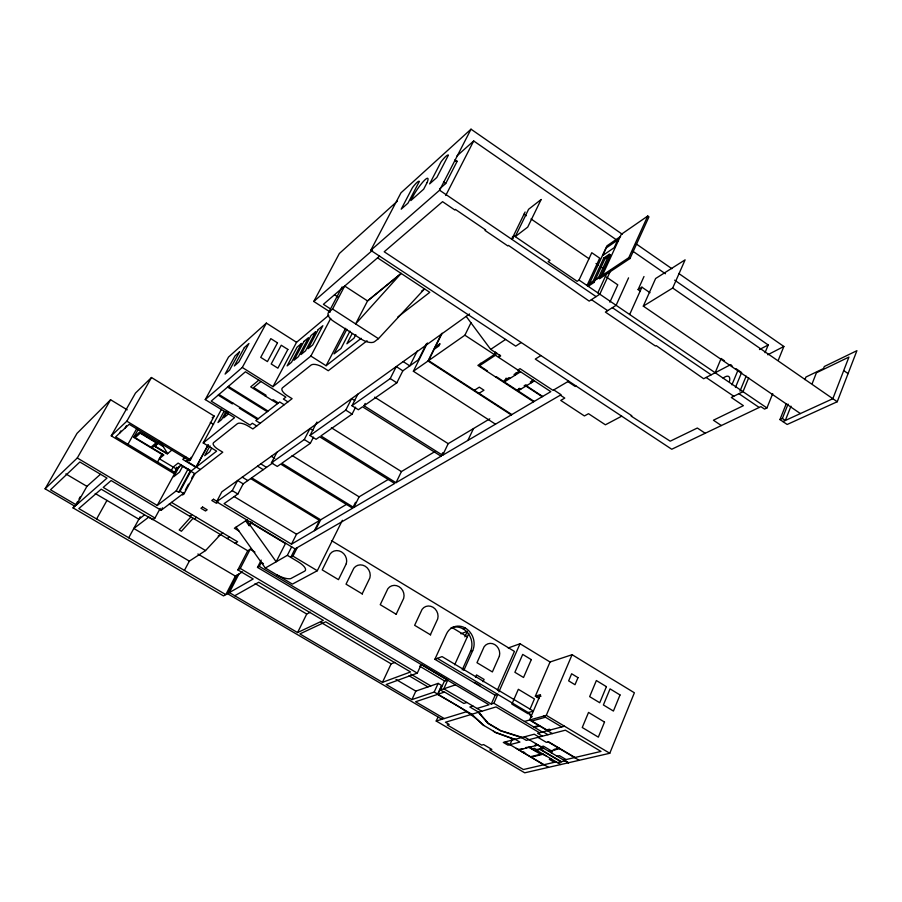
<?xml version="1.0" encoding="UTF-8"?>
<svg xmlns="http://www.w3.org/2000/svg" width="902" height="902" viewBox="0 0 902 902"><rect width="100%" height="100%" fill="white"/><g stroke="black" fill="none" stroke-linecap="round" stroke-linejoin="round"><path stroke-width="1.35" d="M786.172 403.938L779.948 419.577L787.164 424.481L837.236 401.74L856.9 350.686L824.315 366.505L823.515 368.535L805.926 377.047L804.911 379.618M812.274 383.373L816.423 372.797L848.929 357.079L832.839 398.707L782.891 421.584M790.986 406.171L785.315 420.467L782.361 418.46L779.948 419.577M782.361 418.46L788.066 404.107M540.907 355.546L535.292 359.075L671.742 449.252L760.916 406.644L764.546 409.102L766.937 407.963L772.721 393.61M778.358 360.067L783.861 346.469L678.811 273.509M437.944 717.191L436.207 721.036L524.738 772.811L609.775 753.271L634.377 692.781L572.093 654.705L550.051 661.989L535.348 696.175L539.295 698.543M765.031 352.716L768.2 344.97L674.651 280.161M748.683 377.837L743 391.671L731.319 397.478L743.395 405.663L713.414 420.219L721.352 425.541M739.956 391.186L746.146 376.134M731.917 384.838L737.813 370.609M735.434 387.499L741.624 372.515L735.908 368.614M715.162 372.718L720.969 358.872M524.468 721.453L546.296 715.342L572.093 654.705M531.706 716.718L528.369 712.546L528.065 713.741L511.896 704.112L518.346 689.297L534.424 698.937L530.072 709.062M509.957 744.657L512.562 738.625M643.306 306.128L672.689 288.031L685.103 259.855L655.619 278.515L643.306 306.128L800.39 413.567M491.263 704.079L495.164 695.216L497.791 694.382L493.879 703.278L491.263 704.079L259.269 566.355L257.487 567.392L489.031 704.766L477.023 708.453M497.43 690.064L514.433 651.413L331.474 540.602M498.896 691.857L520.026 643.746L550.051 661.989M483.066 681.709L484.081 679.42L476.527 674.91L475.501 677.199M463.842 670.333L472.671 650.714A16.766 14.939 69.8 0 0 465.511 628.175A15.762 14.037 69.7 0 0 446.501 633.88L434.865 659.294L495.164 695.216M640.364 291.12L638.12 289.576L643.983 276.531M629.664 314.516L641.92 287.174L649.97 292.71M462.207 669.87L470.483 651.515A16.732 14.906 69.8 0 0 463.346 629.032A15.729 14.015 69.7 0 0 450.786 628.142M438.113 693.153L441.484 685.745M437.932 694.258L441.867 685.588L438.147 683.378L415.833 691.112L411.932 699.602L386.169 684.505L417.276 673.129L421.313 664.357L447.753 680.04L443.795 688.812L481.758 711.261M444.145 692.184L440.39 689.962L444.359 681.224L447.753 680.04M464.846 636.835L467.349 631.31L460.911 633.813M628.559 277.85L616.122 305.304L605.377 312.081L655.45 346.041L656.194 345.613L703.673 378.739L730.812 364.566M454.676 664.774L468.848 633.452M525.099 212.004L511.761 239.278L513.441 237.993L512.235 237.181L514.027 235.805L550.006 260.295L548.157 261.614L577.145 281.334L579.028 280.06L591.768 252.718L599.706 258.164L587.033 285.506L628.784 257.69L647.749 216.029L648.944 216.863L629.991 258.524L599.559 278.763L598.376 277.951L609.29 254.263L610.462 255.074L600.134 277.512M609.887 302.181L617.78 284.84L606.324 277.004M411.932 699.602L434.2 692.059L438.147 683.378M602.457 275.234L621.275 234.34L647.749 216.029M597.834 292.846L607.069 272.754M610.688 270.487L599.807 294.199L589.198 301.11L508.48 245.423L507.815 245.93L485.028 230.472L485.682 229.965L455.397 209.422L454.766 209.952L442.566 201.676L384.207 251.771L631.817 415.754L631.152 416.104L670.22 441.179L697.347 428.022L705.206 433.264M609.29 254.263L603.776 258.017L592.873 281.616L594.057 282.416L604.949 258.829L610.462 255.074M430.378 634.76L437.729 618.84A9.685 8.67 67.6 0 0 433.073 607.283A9.685 8.67 67.6 0 0 422.068 609.391L414.638 625.312L430.649 634.918M532.518 380.227L531.346 382.752L530.275 382.053L533.353 380.182M534.176 401.424L518.007 390.859L519.202 388.322M382.471 682.34L410.557 671.956L325.678 621.805L299.859 633.914L382.471 682.34L391.13 663.849L394.986 662.361M516.305 372.673L515.121 375.187L514.05 374.477L519.496 371.072M520.77 389.179L519.71 388.491L516.947 390.171L504.331 381.929L506.135 378.118M396.17 614.239L403.701 598.308A9.73 8.783 65.5 0 0 399.022 586.683A9.73 8.783 65.5 0 0 387.849 588.747L380.238 604.69L396.44 614.409M467.867 440.424L473.516 428.54M486.753 371.196L487.328 370.823L479.526 365.727L495.423 355.264L496.63 352.75M499.764 354.836L498.569 357.327L500.678 355.952L490.677 349.378L466.176 316.377M355.591 407.208L352.096 414.108L320.909 435.925L396.001 482.694L441.044 456.198L442.713 452.714M365.186 403.442L364.013 405.765L442.623 455.273L448.193 443.66L489.775 418.832M533.578 401.773L477.88 365.4L494.341 354.554L495.548 352.028M479.526 365.727L480.721 363.235M362.164 593.854L369.865 577.9A9.798 8.885 63.1 0 0 365.175 566.219A9.798 8.885 63.1 0 0 353.821 568.226L346.03 584.18L362.424 594.012M396.001 482.694L401.424 471.577L434.719 451.699M495.491 424.177L413.364 371.252L464.891 335.206L471.058 322.6M238.94 574.01L229.356 592.591L297.57 632.573L306.736 614.025L310.446 612.21M236.099 527.095L265.323 568.034L292.395 584.113L317.312 570.729L342.377 520.296M272.855 462.861L243.19 483.867L237.846 494.014L224.057 503.654L291.481 544.165L352.614 508.209L355.546 502.29M313.479 437.199L310.333 443.31L281.796 463.278L353.832 507.488L359.109 496.833L388.04 479.571M441.653 333.503L428.033 360.98L511.254 414.909M442.115 333.266L428.574 360.62L511.817 414.57M418.517 359.718L426.511 343.651M413.364 371.252L427.435 342.985M364.013 405.765L396.835 382.809L402.844 370.812L419.43 359.064M417.231 351.013L409.812 365.874L403.194 361.601M441.044 456.198L362.548 406.791L358.342 409.733L351.983 405.72L390.228 378.581L396.26 366.584L402.844 370.812M314.403 530.68L319.545 520.454L250.655 478.579M315.508 530.026L320.661 519.789L251.692 477.846M297.254 547.627L295.044 548.878L290.76 557.368L292.947 556.139L297.254 547.627L561.112 394.726L553.772 389.901M291.481 544.165L296.532 534.198L347.09 504.015M265.323 568.034L287.355 555.339L291.65 546.837M351.983 405.72L357.868 394.151M259.269 566.355L261.298 562.386L263.418 563.649M353.832 507.488L394.659 483.483L319.658 436.793L316.083 439.297L309.995 435.508L345.77 410.117L351.633 398.628L354.779 400.623M445.746 195.486L473.697 140.96L618.062 240.958M257.487 567.392L261.208 560.108M309.995 435.508L316.94 422.035M521.232 342.523L515.707 346.131L370.767 250.328L439.59 190.221L471.024 129.189L622.256 234.227M439.477 188.992L445.723 183.523L457.134 161.345L454.935 159.823M355.839 334.597L353.979 338.194L346.864 343.797L352.028 333.83M352.614 508.209L280.669 464.068L277.275 466.435L271.434 462.861L304.278 439.556L309.972 428.54L312.983 430.423M74.426 505.492L73.062 507.894L223.538 595.918L253.191 578.971L237.846 569.906L247.734 550.772L250.181 549.262L254.928 552.092M242.548 571.891L235.377 576.107L225.816 594.621L78.835 508.57L101.204 489.166L152.81 519.653L154.986 518.019L160.218 508.401M237.846 569.906L240.282 568.452L250.181 549.262M237.068 575.115L227.496 593.663L441.946 719.266M349.965 331.113L340.956 348.454L334.044 353.888L346.853 329.286M245.671 520.815L249.144 525.686L251.083 521.954M252.041 522.405L249.144 525.686M271.434 462.861L276.982 452.24M77.64 501.456L74.911 506.27L45.1 488.816L77.279 457.99L157.23 505.458L176.262 490.846L178.686 492.3L180.005 491.297L190.841 471.272L216.638 451.147L203.209 442.961L234.576 417.66L205.25 399.575L242.288 367.475L272.956 386.676L310.874 356.065L326.084 365.727L345.579 328.305M310.874 356.065L330.696 318.417M370.767 250.328L400.984 192.802L471.024 129.189M295.044 548.878L216.581 501.771L232.265 490.643L237.621 480.495L243.19 483.867M421.448 291.301L424.549 288.888L378.457 338.667L374.477 341.711A11.027 4.95 27.6 0 1 361.296 339.163L333.932 321.54A11.106 4.984 28.1 0 1 328.779 312.227L342.151 286.892M328.779 312.227L332.579 309.025L344.699 286.035L367.554 300.93L401.153 273.43L355.625 323.919L367.554 300.93L401.153 273.43M216.581 501.771L221.869 491.804L469.536 313.964M184.436 570.391L189.352 561.112L205.555 550.558L220.494 534.548M272.956 386.676L296.555 342.309L328.734 315.305M330.267 312.092L313.783 301.46L339.355 253.496L397.421 201.09M211.632 448.215L209.715 451.755L204.686 455.713L210.019 445.836M178.686 492.3L190.547 470.404M224.023 411.38L217.98 422.531L221.621 419.554L226.019 411.425M207.922 445.092L195.892 467.326L182.734 459.377L185.778 456.908M196.275 467.033L208.294 444.787M226.83 412.034L223.685 417.863L227.383 414.83L228.646 412.496M154.986 518.019L103.223 487.407L111.126 480.552L161.176 510.25L182.159 494.375L182.768 494.736L184.042 492.391M185.316 490.034L188.484 484.16M191.664 478.274L192.938 475.929M182.768 494.736L184.087 493.744L194.9 473.719L181.054 465.376M161.176 510.25L162.495 507.815M181.426 465.082L176.465 469.051L174.661 472.355L115.648 436.884L129.155 424.278L189.319 460.663L191.156 457.291M189.319 460.663L190.514 459.716L214.202 416.081L151.491 377.521L135.469 393.092L111.25 435.846L173.522 473.268L174.661 472.355M242.288 367.475L266.361 323.096L296.555 342.309M176.262 490.846L188.135 468.939M203.209 442.961L221.497 409.226M175.518 469.604L176.848 467.157M157.23 505.458L177.705 467.89M179.464 466.131L173.68 476.741L179.509 472.129L182.745 466.187M128.715 537.772L140.216 516.767M205.25 399.575L228.533 357.045L266.361 323.096M171.38 470.382L173.184 467.078L178.122 463.098L191.213 470.991M157.523 462.049L161.977 453.977M171.854 450.098L167.231 453.954L155.336 446.772L157.196 443.423M155.336 446.772L158.696 441.044M96.604 518.977L106.966 500.407M127.949 444.269L137.251 427.695M163.476 455.284L133.767 437.38L138.491 428.946M79.004 499.043L80.357 496.63M76.411 504.951L107 478.105L79.85 461.993L50.501 489.775L76.411 504.951L86.93 486.347L100.37 474.339M119.526 433.253L120.879 430.874M111.25 435.846L126.832 421.189L151.491 377.521M125.141 428.022L126.438 425.71M77.279 457.99L110.585 399.744L127.205 409.835M45.1 488.816L77.02 433.366L110.585 399.744M190.897 516.936L179.205 529.925L181.426 531.233L193.129 518.267M133.767 437.38L139.483 432.205L163.273 446.569M457.043 155.843L473.697 140.96M73.062 507.894L74.911 506.27M313.783 301.46L372.582 250.204M151.683 448.181L157.546 443.107M379.618 256.067L323.401 304.312L330.38 308.822M212.184 417.761L214.202 416.081M258.806 380.159L250.7 386.89L277.523 403.622M233.088 403.217L232.299 403.859L218.194 395.132M260.926 381.49L253.62 387.522L266.079 395.29L265.233 395.967M240.157 407.591L239.368 408.234L257.352 419.362M186.049 461.384L188.315 459.569M272.438 400.454L273.283 399.789L278.368 402.968M326.084 365.727L361.206 338.318M193.569 474.756L222.771 452.195L218.566 449.636A9.11 3.371 27.9 0 1 213.56 442.668L237.44 423.658A9.403 3.608 27.9 0 1 248.524 426.263L252.876 428.946L292.101 398.661L287.546 395.809A9.967 4.07 27.8 0 1 282.439 387.849L311.111 365.039A10.317 4.375 27.7 0 1 323.525 367.723L328.26 370.733L367.058 340.764M397.748 317.064L429.769 292.338L377.555 257.848M144.41 514.963L138.874 519.225L95.195 493.473M189.758 516.26L192.036 514.625M435.271 347.078L440.018 343.707L438.924 345.94L434.178 349.3M194.257 518.943L196.546 517.32M620.553 236.471L606.922 245.874L588.205 286.306L594.057 282.416M490.677 349.378L505.594 339.434M586.92 285.427L601.51 275.865M218.205 536.059L222.862 532.992M247.452 519.653L234.373 528.234L238.883 530.928M227.169 538.528L229.548 536.972M474.373 390.295L479.3 387.172L483.968 390.205L479.03 393.317M495.829 377.126L496.404 376.754L503.271 381.242L508.999 377.645L510.058 378.344M235.219 543.32L237.632 541.786L171.493 502.391M638.12 289.576L641.92 287.174M517.883 370.012L520.014 368.67L553.005 390.352L568.677 381.14M504.331 381.929L520.567 371.782M518.007 390.859L525.945 386.045L542.215 396.7M534.424 380.881L526.362 385.785L542.632 396.452M442.623 455.273L550.806 391.648L495.423 355.264M576.096 386.045L575.296 386.507L567.877 381.602M234.734 595.748L258.727 582.241L323.333 620.407L297.57 632.573M621.703 416.183L605.4 424.797L588.521 413.702L584.406 415.946L560.74 400.409L564.776 398.086L560.334 395.177M759.473 349.548L768.2 344.97M767.771 354.779L783.861 346.469M463.346 629.032L465.511 628.175M434.865 659.294L442.059 656.6L533.375 711.103L528.29 712.569L437.357 658.359M470.483 651.515L472.671 650.714M508.221 647.974L520.026 643.746M440.39 689.962L455.465 684.855M466.886 702.466L463.842 703.436L444.562 692.037L415.596 701.756L444.269 718.556M472.93 706.041L469.863 706.999L478.669 712.197L488.253 723.235L500.903 730.688L522.235 737.408M436.207 721.036L466.808 711.633M477.925 711.757L487.858 723.348L500.497 730.8L521.706 737.554M535.348 696.175L540.445 694.641L529.542 720.033L552.34 733.585M537.197 697.291L541.02 696.141M484.002 725.558C470.912 712.772 453.65 703.695 437.56 694.393M493.349 731.06L494.95 732.345L514.49 739.46M545.439 717.237L531.842 721.025L546.77 729.91L549.408 729.211L550.57 729.898M533.736 726.956L538.844 725.558M534.48 727.395L539.588 726.009M564.483 726.211L537.626 733.326L542.429 736.179M516.305 748.389L543.635 764.806L523.397 769.53L489.865 749.9L491.815 749.393L483.607 744.59L481.668 745.108L447.245 724.949L449.117 724.385L445.464 722.243L496.055 706.931L539.633 732.796M535.529 743.473L537.028 744.714M518.188 749.494L522.878 748.908M537.445 744.601L534.886 745.255L535.619 745.683M518.909 749.923L538.167 745.029M521.649 751.535L524.817 752.561L523.814 752.809M532.146 748.897L534.401 748.322L537.31 750.047M541.042 746.732L543.399 746.146L552.633 751.614L550.682 752.088L551.708 753.035M536.566 749.607L543.128 747.961M543.883 748.412L535.055 750.611L529.384 747.262M559.24 748.13L554.144 749.382L554.877 749.821M548.788 751.31L559.973 748.57M530.477 756.722L542.53 753.779M531.188 757.15L543.252 754.207M545.902 755.775L542.835 754.309M557.064 756.203L559.443 755.639L566.084 759.563M551.223 758.909L549.318 759.36L554.313 762.314M544.041 764.704L556.23 761.863M563.694 760.127L600.98 751.422L565.396 730.18L526.317 740.384L521.57 737.588M557.492 762.607L564.956 760.882M479.965 714.373L480.698 714.531M486.099 721.352L486.742 721.487M514.963 739.336L495.345 732.232L482.75 724.825L471.847 714.26L434.2 692.059M505.278 741.906L548.517 767.343M395.978 679.443L415.833 691.112M189.352 561.112L133.812 528.471L148.83 517.049L205.555 550.558M540.411 749.28L561.427 761.694M539.994 749.382L561.01 761.795M410.681 674.042L430.806 685.926M531.977 746.608L525.719 747.578L526.441 748.006M255.097 583.549L306.736 614.025M321.089 622.504L391.13 663.849M536.532 750.238L560.751 764.535M409.046 675.778L427.931 686.918M65.869 473.922L86.93 486.347M515.177 739.279L519.89 742.064L507.995 745.165L503.327 742.425L534.255 734.217L539.046 737.058M528.978 747.363L540.636 754.241M197.876 554.008L235.377 576.107M575.014 757.488L548.54 741.794L546.353 742.346L537.93 737.351M548.112 741.895L558.812 748.243M559.544 748.671L579.163 760.307M419.61 666.15L444.787 681.078M240.282 568.452L417.276 673.129M564.111 760.025L568.666 762.72M524.333 736.855L568.237 762.81M537.75 745.142L542.711 748.074M169.272 504.071L247.734 550.772M543.162 731.86L547.988 734.724M493.879 703.278L542.35 732.074M546.296 715.342L609.775 753.271M543.545 716.109L561.698 726.944M474.542 682.419L479.954 685.633M292.947 556.139L317.312 570.729M287.355 555.339L297.795 561.585A13.598 4.623 26.3 0 1 304.684 571.146L290.703 578.622A13.383 4.465 26.4 0 1 277.004 574.946M180.005 491.297L184.087 493.744M176.465 469.051L159.338 458.746L163.837 454.991L152.032 447.877M251.139 522.98L285.438 543.568L276.181 561.777L246.562 520.24M186.421 461.08L200.357 469.502M232.265 490.643L237.846 494.014M155.696 446.467L167.603 453.65L160.601 442.205M451.936 627.488L467.349 636.778M234.137 496.562L296.532 534.198M126.832 421.189L190.514 459.716M242.243 477.169L247.836 480.574M260.779 463.865L266.496 467.36M257.555 466.176L263.249 469.66M210.313 422.44L213.56 424.425M271.31 456.311L274.772 458.442M260.204 423.286L255.818 420.569L279.676 401.954L284.186 404.772M256.72 425.981L252.346 423.275L250.023 425.079L211.203 401.119L245.423 371.782L285.878 397.105L283.397 399.045L287.93 401.875M292.124 455.544L359.109 496.833M304.278 439.556L310.333 443.31M218.96 394.467L258.164 418.742M228.375 386.406L268.018 411.041M227.586 387.082L267.195 411.684M331.372 427.762L401.424 471.577M345.77 410.117L352.096 414.108M374.646 397.139L448.193 443.66M390.228 378.581L396.835 382.809M332.579 309.025L378.457 338.667M334.495 294.785L338.024 297.074M526.847 385.481L525.787 384.793L524.152 385.785L525.212 386.484M464.891 335.206L494.341 354.554M439.59 190.221L596.109 296.611M612.379 307.672L711.159 374.815M738.93 393.7L759.191 407.467M591.441 299.656L607.644 310.649M706.097 377.464L733.788 396.249M443.502 182.012L445.723 183.523M579.028 280.06L766.937 407.963M721.059 358.455L724.486 360.8M730.203 364.701L732.48 366.268M524.039 214.157L526.362 215.747M531.007 218.938L589.062 258.75M596.03 263.531L598.353 265.12M600.676 266.721L602.998 268.311M603.776 258.017L604.949 258.829M628.784 257.69L629.991 258.524M672.689 288.031L837.236 401.74M636.102 243.844L671.889 268.695M633.08 251.365L665.417 273.768M843.72 370.553L848.072 373.597M528.437 712.862L531.74 716.898M528.606 712.479L531.842 716.684M723.122 378.096A15.774 5.344 -55.4 0 1 729.492 381.467M455.758 161.503A14.635 2.514 -56.5 0 1 457.134 161.345M620.024 694.957L613.428 711.047L603.393 704.969L610.045 688.869L620.024 694.957M604.52 722.062L598.33 737.137L582.252 727.508L588.532 712.422L604.52 722.062M606.403 686.659L599.74 702.748L589.649 696.637L596.369 680.536L606.403 686.659M577.99 677.639L575.002 684.719L568.643 680.863L571.642 673.771L577.99 677.639M531.301 659.621L523.532 677.481L514.884 672.283L522.709 654.412L531.301 659.621M499.415 656.047L492.379 671.934L476.978 662.699L484.092 646.802A9.584 8.468 70.8 0 1 494.792 644.603A9.584 8.468 70.8 0 1 499.415 656.047M617.723 240.033L614.206 247.667L602.761 255.503L606.257 247.926L617.723 240.033M541.121 199.522L527.704 227.124L515.234 236.628L528.583 209.287L541.121 199.522M346.3 563.694L338.475 579.648L322.206 569.895L330.121 553.929A9.832 8.964 61.3 0 1 341.599 551.956A9.832 8.964 61.3 0 1 346.3 563.694M448.328 155.291L436.839 177.469L429.611 183.907L441.044 161.853A14.657 2.435 -56.6 0 1 448.328 155.291M427.097 182.576L423.669 189.195L410.85 200.582L414.266 194.043A16.676 2.751 -56.7 0 1 425.214 179.599A16.676 2.751 -56.7 0 1 427.097 182.576M419.295 181.482L407.997 203.13L401.198 209.174L412.451 187.65A14.173 2.3 -56.8 0 1 419.295 181.482M315.621 331.733L305.519 350.833L300.986 354.554L311.043 335.533L315.621 331.733M318.214 329.568L308.101 348.724L312.712 344.947L322.86 325.701L318.214 329.568M301.493 343.482L291.515 362.311L287.129 365.896L297.085 347.157L301.493 343.482M304.008 341.396L293.996 360.281L298.449 356.628L308.495 337.664L304.008 341.396M287.873 349.435L277.884 368.174L271.209 363.968L281.244 345.229L287.873 349.435M277.489 342.85L267.432 361.589L260.723 357.372L270.825 338.633L277.489 342.85M239.515 351.904L229.536 370.192L225.105 374.082L235.039 355.884L239.515 351.904M244.352 347.586L234.328 365.975L238.872 361.995L248.929 343.504L244.352 347.586M140.205 433.163L135.165 437.707L150.984 447.245L156.136 442.781L140.205 433.163M202.612 507.059L200.943 508.254L205.509 510.983L207.178 509.799L202.612 507.059M213.503 499.257L211.79 500.486L216.412 503.26L218.137 502.042L213.503 499.257"/></g></svg>
